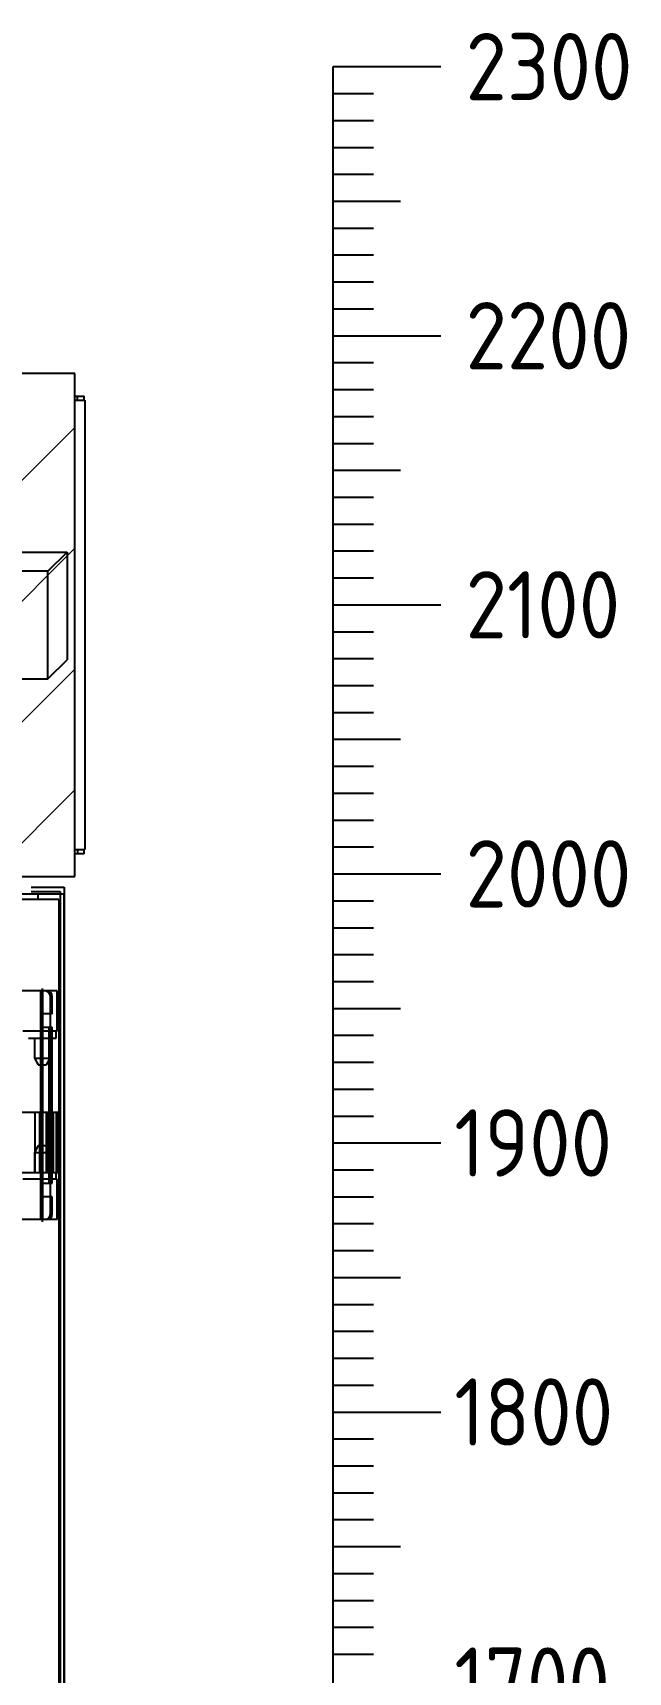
# Model space of a CAD drawing. Header units: millimetres. Extents: x 0 to 69574, y -5 to 41746.
# Drawn here: x 39990 to 40211, y 32472 to 33081 of the extents above; entities that cross this region are included whole.
import ezdxf
from ezdxf.enums import TextEntityAlignment as Align

# ---------------------------------------------------------------- set-up
doc = ezdxf.new("R2010")
doc.units = ezdxf.units.MM
doc.set_wipeout_variables(frame=1)
doc.layers.add('000-PI-Oprema', color=30, linetype='Continuous', lineweight=5)
doc.layers.add('000-PI-ORMAR', color=2, linetype='Continuous')
doc.layers.add('004-PI-DIN Šina', color=3, linetype='Continuous')
doc.styles.add('PI0', font='isocpeur.ttf', dxfattribs={"width": 0.9})

# ---------------------------------------------------------------- blocks, each defined once
blk = doc.blocks.new('skala_2300')
for p, q in [((0, 1400), (0, 2300)), ((0, 2300), (40, 2300)), ((0, 2290), (15, 2290)), ((0, 2280), (15, 2280)), ((0, 2270), (15, 2270)), ((0, 2260), (15, 2260)), ((0, 2250), (25, 2250)), ((0, 2240), (15, 2240)), ((0, 2230), (15, 2230)), ((0, 2220), (15, 2220)), ((0, 2210), (15, 2210)), ((0, 2200), (40, 2200)), ((0, 2190), (15, 2190)), ((0, 2180), (15, 2180)), ((0, 2170), (15, 2170)), ((0, 2160), (15, 2160)), ((0, 2150), (25, 2150)), ((0, 2140), (15, 2140)), ((0, 2130), (15, 2130)), ((0, 2120), (15, 2120)), ((0, 2110), (15, 2110)), ((0, 2100), (40, 2100)), ((0, 2090), (15, 2090)), ((0, 2080), (15, 2080)), ((0, 2070), (15, 2070)), ((0, 2060), (15, 2060)), ((0, 2050), (25, 2050)), ((0, 2040), (15, 2040)), ((0, 2030), (15, 2030)), ((0, 2020), (15, 2020)), ((0, 2010), (15, 2010)), ((0, 2000), (40, 2000)), ((0, 2000), (40, 2000)), ((0, 1990), (15, 1990)), ((0, 1980), (15, 1980)), ((0, 1970), (15, 1970)), ((0, 1960), (15, 1960)), ((0, 1950), (25, 1950)), ((0, 1940), (15, 1940)), ((0, 1930), (15, 1930)), ((0, 1920), (15, 1920)), ((0, 1910), (15, 1910)), ((0, 1900), (40, 1900)), ((0, 1890), (15, 1890)), ((0, 1880), (15, 1880)), ((0, 1870), (15, 1870)), ((0, 1860), (15, 1860)), ((0, 1850), (25, 1850)), ((0, 1840), (15, 1840)), ((0, 1830), (15, 1830)), ((0, 1820), (15, 1820)), ((0, 1810), (15, 1810)), ((0, 1800), (40, 1800)), ((0, 1790), (15, 1790)), ((0, 1780), (15, 1780)), ((0, 1770), (15, 1770)), ((0, 1760), (15, 1760)), ((0, 1750), (25, 1750)), ((0, 1740), (15, 1740)), ((0, 1730), (15, 1730)), ((0, 1720), (15, 1720)), ((0, 1710), (15, 1710))]:
    blk.add_line(p, q)
at = {"style": 'PI0', "width": 0.9}
for s, p in [('2300', (49.19, 2300)), ('2200', (49.19, 2200)), ('2100', (49.19, 2100)), ('2000', (49.19, 2000)), ('1900', (44.97, 1900)), ('1800', (44.97, 1800)), ('1700', (44.97, 1700))]:
    blk.add_text(s, height=25, dxfattribs=at).set_placement(p, align=Align.MIDDLE_LEFT)

msp = doc.modelspace()

# ---------------------------------------------------------------- hatches: boundary and pattern name
at = {"layer": '000-PI-Oprema', "ltscale": 0.25, "transparency": 33554687}
h = msp.add_hatch(dxfattribs=at)
h.set_pattern_fill('ANSI31', color=256, scale=10)
h.set_pattern_definition([(45, (-6538.43, -8670.128), (-22.45064, 22.45064), [])])
h.paths.add_polyline_path([(40005.672, 32954.904), (39013.672, 32954.904), (39013.672, 32767.904), (40005.672, 32767.904)])

# ---------------------------------------------------------------- linework, layer by layer
at = {"layer": '000-PI-ORMAR'}
for p, q in [((40005.672, 32954.904), (39013.672, 32954.904)), ((40005.672, 32868.904), (40005.672, 32954.904)), ((40005.672, 32946.404), (40009.172, 32946.404)), ((40005.672, 32944.904), (40009.422, 32944.904)), ((40006.672, 32944.904), (40006.672, 32946.404)), ((40009.172, 32944.904), (40009.172, 32946.404)), ((40009.422, 32944.904), (40009.422, 32868.904)), ((40005.672, 32767.904), (40005.672, 32868.904)), ((40009.422, 32868.904), (40009.422, 32777.904)), ((40005.672, 32777.904), (40009.422, 32777.904)), ((40009.172, 32776.404), (40005.672, 32776.404)), ((40006.672, 32777.904), (40006.672, 32776.404)), ((40009.172, 32776.404), (40009.172, 32777.904)), ((39013.672, 32767.904), (40005.672, 32767.904))]:
    msp.add_line(p, q, dxfattribs=at)
at = {"layer": '004-PI-DIN Šina', "ltscale": 0.25, "transparency": 33554508}
for p, q in [((39383.963, 32888.475), (40002.743, 32888.475)), ((39995.672, 32881.404), (40002.743, 32888.475)), ((40002.743, 32888.475), (40002.743, 32848.475)), ((39995.672, 32841.404), (40002.743, 32848.475))]:
    msp.add_line(p, q, dxfattribs=at)
at = {"layer": '004-PI-DIN Šina', "transparency": 33554508}
for p, q in [((39995.672, 32881.404), (39371.892, 32881.404)), ((39995.672, 32841.404), (39995.672, 32881.404)), ((39371.892, 32841.404), (39995.672, 32841.404))]:
    msp.add_line(p, q, dxfattribs=at)

# ---------------------------------------------------------------- block references
msp.add_blockref('skala_2300', (40101.672, 30768.904))

# ---------------------------------------------------------------- wipeouts: each hides what was drawn before it
msp.add_wipeout([(39609.672, 32761.404), (40000.16, 32761.404), (39999.672, 30778.904), (39609.66, 30776.904)]).dxf.layer = '000-PI-ORMAR'

# ---------------------------------------------------------------- next in the draw order: linework, layer by layer
at = {"layer": '000-PI-ORMAR'}
for p, q in [((40001.684, 32761.404), (39609.684, 32761.404)), ((40001.684, 32761.404), (39609.684, 32761.404)), ((39989.422, 32763.904), (40001.672, 32763.904)), ((39989.422, 32762.404), (40000.172, 32762.404)), ((39991.934, 32761.404), (39991.934, 32759.404)), ((40000.172, 32762.404), (40000.172, 32761.404)), ((40000.172, 32761.404), (40000.172, 30776.904)), ((40001.672, 32763.904), (40001.672, 32761.404)), ((40001.672, 32761.404), (40001.672, 30776.904)), ((40001.684, 30776.904), (40001.684, 32761.404)), ((40001.684, 30776.904), (40001.684, 32761.404)), ((39999.684, 32759.404), (39611.684, 32759.404)), ((39999.684, 32759.404), (39999.684, 30778.904)), ((39999.127, 32725.404), (39979.684, 32725.404)), ((39993.048, 32640.404), (39993.048, 32725.404)), ((39993.577, 32696.554), (39993.577, 32726.254)), ((39993.577, 32710.404), (39993.577, 32725.404)), ((39993.795, 32640.404), (39993.795, 32725.404)), ((39999.127, 32710.404), (39999.127, 32725.404)), ((39996.555, 32723.404), (39997.202, 32723.404)), ((39996.555, 32642.404), (39996.555, 32723.404)), ((39997.202, 32716.904), (39997.202, 32723.404)), ((39997.202, 32716.904), (39993.048, 32716.904)), ((39996.559, 32648.904), (39996.559, 32716.904)), ((39999.127, 32710.404), (39986.363, 32710.404)), ((39988.477, 32707.904), (39998.677, 32707.904)), ((39990.627, 32707.904), (39990.627, 32700.415)), ((39993.048, 32711.904), (39997.283, 32711.904)), ((39996.13, 32653.904), (39996.13, 32711.904)), ((39996.527, 32700.415), (39996.527, 32707.904)), ((39996.849, 32653.904), (39996.849, 32711.904)), ((39997.283, 32653.904), (39997.283, 32711.904)), ((39998.677, 32707.904), (39998.677, 32710.404)), ((39990.627, 32700.415), (39996.527, 32700.415)), ((39990.627, 32700.415), (39992.077, 32697.904)), ((39995.077, 32697.904), (39996.527, 32700.415)), ((39992.077, 32697.904), (39995.077, 32697.904)), ((39982.884, 32680.404), (39999.684, 32680.404)), ((39990.834, 32680.404), (39990.834, 32657.904)), ((39992.505, 32680.404), (39992.505, 32657.904)), ((39992.862, 32680.404), (39992.862, 32657.904)), ((39995.005, 32680.404), (39995.005, 32657.904)), ((39995.362, 32680.404), (39995.362, 32657.904)), ((39995.723, 32680.404), (39995.723, 32657.904)), ((39996.847, 32680.404), (39996.847, 32657.904)), ((39997.602, 32680.404), (39997.602, 32657.904)), ((39997.723, 32657.904), (39997.723, 32680.404)), ((39998.726, 32680.404), (39998.726, 32657.904)), ((39999.482, 32680.404), (39999.482, 32657.904)), ((39992.077, 32667.904), (39990.627, 32665.392)), ((39990.627, 32665.392), (39990.627, 32657.904)), ((39990.627, 32665.392), (39996.527, 32665.392)), ((39992.077, 32667.904), (39995.077, 32667.904)), ((39993.577, 32639.554), (39993.577, 32669.254)), ((39996.527, 32665.392), (39995.077, 32667.904)), ((39996.527, 32657.904), (39996.527, 32665.392)), ((39982.884, 32657.904), (39999.684, 32657.904)), ((39998.677, 32655.404), (39998.677, 32657.904)), ((39999.127, 32655.404), (39986.363, 32655.404)), ((39993.048, 32653.904), (39997.283, 32653.904)), ((39993.577, 32640.404), (39993.577, 32655.404)), ((39999.127, 32640.404), (39999.127, 32655.404)), ((39997.202, 32648.904), (39993.048, 32648.904)), ((39997.202, 32642.404), (39997.202, 32648.904)), ((39999.127, 32640.404), (39979.684, 32640.404)), ((39996.555, 32642.404), (39997.202, 32642.404))]:
    msp.add_line(p, q, dxfattribs=at)
for centre, start_param, end_param in [((39994.623, 32723.404), 4.712389, 6.2831853), ((39995.27, 32723.404), 4.712389, 6.2831853), ((39994.623, 32642.404), 3.1415927, 4.712389), ((39995.27, 32642.404), 3.1415927, 4.712389)]:
    msp.add_ellipse(centre, major_axis=(0, 2), ratio=0.9659258, start_param=start_param, end_param=end_param, dxfattribs=at)

doc.saveas('drawing.dxf')
